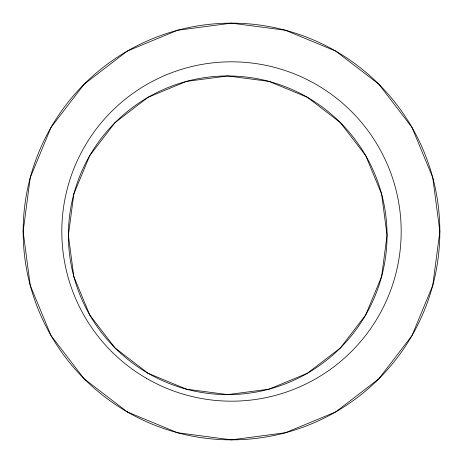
<?xml version="1.0" encoding="UTF-8"?>
<svg xmlns="http://www.w3.org/2000/svg" width="463" height="463" viewBox="0 0 463 463"><rect width="100%" height="100%" fill="white"/><g stroke="black" fill="none" stroke-linecap="round" stroke-linejoin="round"><path stroke-width="0.69" d="M30.251 177.578L23.15 231.5L30.251 285.422L51.063 335.675L84.173 378.827L127.325 411.937L177.578 432.749L231.5 439.85L285.422 432.749L335.675 411.937L378.827 378.827L411.937 335.675L432.749 285.422L439.85 231.5L432.749 177.578L411.937 127.325L378.827 84.173L335.675 51.063L285.422 30.251L231.5 23.15L177.578 30.251L127.325 51.063L84.173 84.173L51.063 127.325L30.251 177.578M73.814 194.049L68.385 235.285L73.814 276.521L89.729 314.95L115.05 347.95L148.05 373.271L186.479 389.186L227.715 394.615L268.951 389.186L307.38 373.271L340.374 347.95L365.695 314.95L381.616 276.521L387.045 235.285L381.616 194.049L365.695 155.62L340.374 122.626L307.38 97.305L268.951 81.384L227.715 75.955L186.479 81.384L148.05 97.305L115.05 122.626L89.729 155.62L73.814 194.049M148.05 373.271A159.33 159.33 0 0 0 387.045 235.285A159.33 159.33 0 0 0 148.05 97.305A159.33 159.33 0 0 0 148.05 373.271M127.325 411.937A208.35 208.35 0 0 0 439.85 231.5A208.35 208.35 0 0 0 127.325 51.063A208.35 208.35 0 0 0 127.325 411.937M146.661 378.45A169.678 169.678 0 0 0 401.178 231.5A169.678 169.678 0 0 0 146.661 84.55A169.678 169.678 0 0 0 146.661 378.45"/></g></svg>
